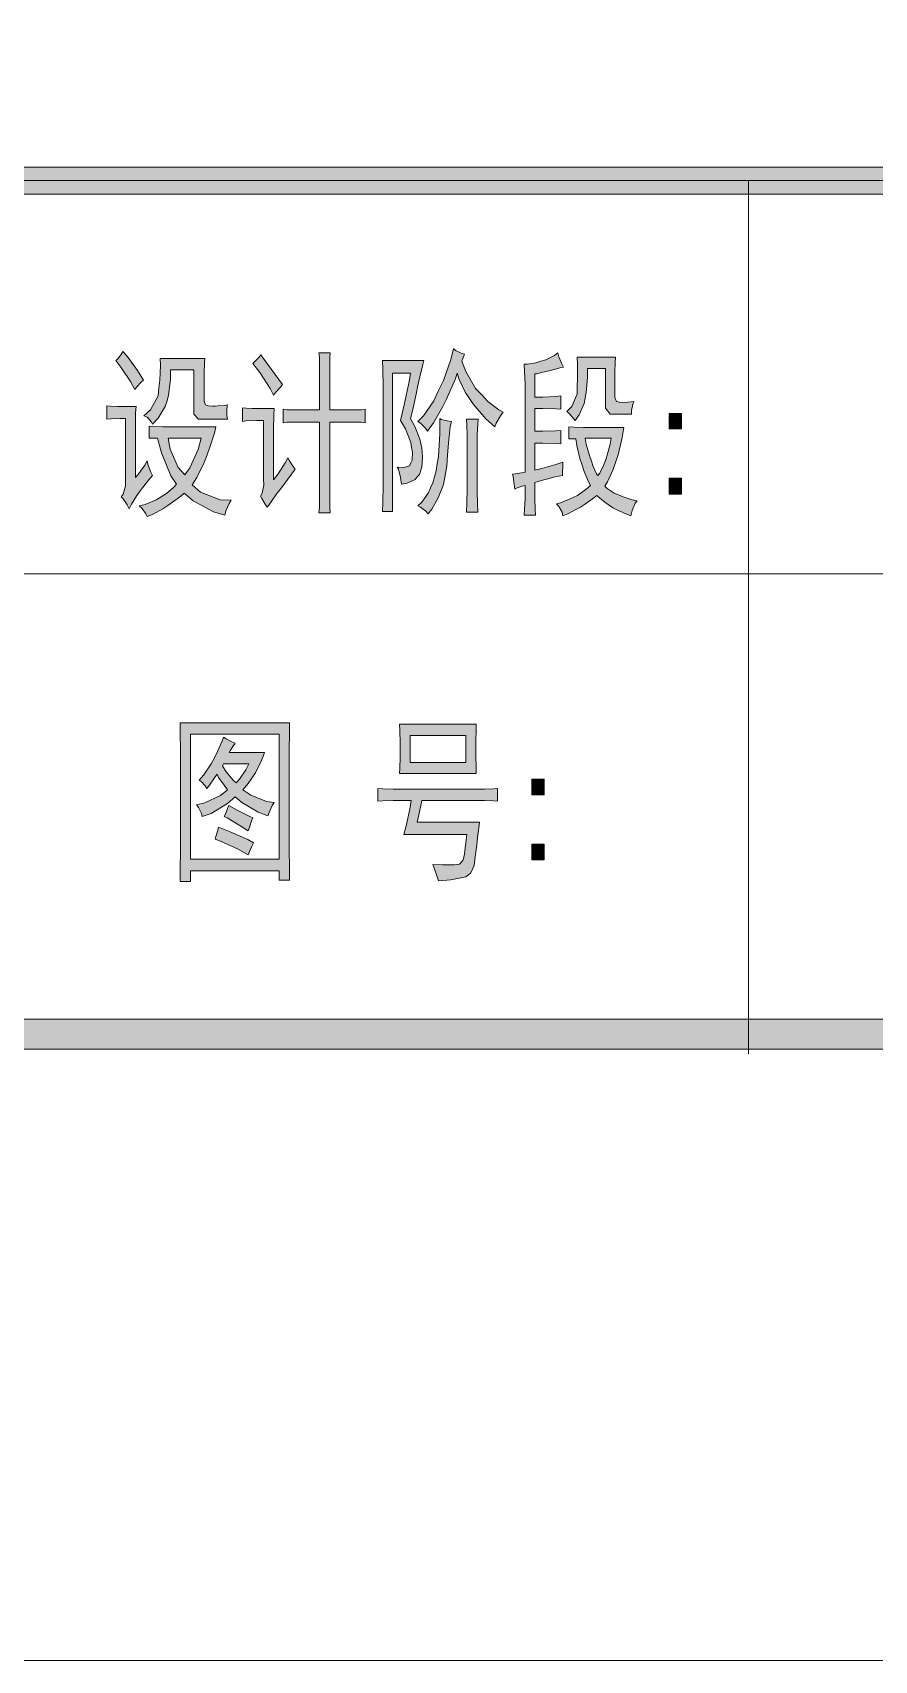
# Model space of a CAD drawing. Header units: millimetres. Extents: x 0 to 414, y 0 to 292.
# Drawn here: x 379.81 to 393.04, y 0 to 25.6 of the extents above; entities that cross this region are included whole.
import ezdxf

# ---------------------------------------------------------------- set-up
doc = ezdxf.new("R2010")
doc.units = ezdxf.units.MM

msp = doc.modelspace()

# ---------------------------------------------------------------- hatches: boundary and pattern name
h = msp.add_hatch(color=0)
h.dxf.hatch_style = 2
h.paths.add_polyline_path([(354.957944, 23.057556), (354.957944, 23.480889), (404.237472, 23.480889), (404.237472, 23.057556)])
h = msp.add_hatch(color=0)
h.dxf.hatch_style = 2
h.paths.add_polyline_path([(381.225778, 20.584583), (381.292806, 20.5105), (381.455083, 20.284722), (381.550333, 20.1295), (381.515056, 20.101278), (381.448028, 20.027194), (381.416278, 19.984861), (381.345722, 20.111861), (381.194028, 20.337639), (381.116417, 20.439944), (381.141111, 20.461111), (381.194028, 20.531667)])
h = msp.add_hatch(color=0)
h.dxf.hatch_style = 2
h.paths.add_polyline_path([(383.395361, 20.528139), (383.448278, 20.454056), (383.621139, 20.221222), (383.737556, 20.062472), (383.69875, 20.016611), (383.628194, 19.935472), (383.596444, 19.896667), (383.54, 19.998972), (383.377722, 20.249444), (383.271889, 20.394083), (383.300111, 20.422306), (383.363611, 20.489333)])
h = msp.add_hatch(color=0)
h.dxf.hatch_style = 2
h.paths.add_polyline_path([(384.319639, 19.663833), (384.319639, 20.217694), (384.319639, 20.327056), (384.316111, 20.499917), (384.309056, 20.559889), (384.485444, 20.559889), (384.481917, 20.489333), (384.478389, 20.362333), (384.478389, 20.305889), (384.478389, 19.663833), (384.817056, 19.663833), (384.866444, 19.663833), (384.975806, 19.667361), (385.035778, 19.674417), (385.035778, 19.46275), (384.972278, 19.469806), (384.866444, 19.473333), (384.827639, 19.473333), (384.478389, 19.473333), (384.478389, 18.365611), (384.478389, 18.298583), (384.481917, 18.136306), (384.485444, 18.044583), (384.309056, 18.044583), (384.316111, 18.136306), (384.319639, 18.291528), (384.319639, 18.355028), (384.319639, 19.473333), (383.995083, 19.473333), (383.931583, 19.473333), (383.808111, 19.469806), (383.744611, 19.46275), (383.744611, 19.674417), (383.808111, 19.667361), (383.924528, 19.663833), (383.977444, 19.663833)])
h = msp.add_hatch(color=0)
h.dxf.hatch_style = 2
h.paths.add_polyline_path([(386.55625, 20.429361), (386.616222, 20.267083), (386.771444, 20.0025), (386.866694, 19.900194), (386.965472, 19.797889), (387.134806, 19.663833), (387.205361, 19.628556), (387.163028, 19.572111), (387.096, 19.455694), (387.071306, 19.395722), (386.933722, 19.522722), (386.736167, 19.7485), (386.672667, 19.84375), (386.609167, 19.942528), (386.513917, 20.140083), (386.482167, 20.238861), (386.453944, 20.154194), (386.36575, 19.953111), (386.312833, 19.833167), (386.256389, 19.71675), (386.108222, 19.46275), (386.0165, 19.328694), (385.981222, 19.378083), (385.907139, 19.455694), (385.864806, 19.483917), (385.953, 19.568583), (386.115278, 19.808472), (386.189361, 19.967222), (386.266972, 20.125972), (386.383389, 20.454056), (386.422194, 20.626917), (386.457472, 20.598694), (386.545667, 20.556361), (386.598583, 20.538722), (386.580944, 20.499917), (386.559778, 20.443472)])
h = msp.add_hatch(color=0)
h.dxf.hatch_style = 2
h.paths.add_polyline_path([(388.154333, 20.337639), (388.094361, 20.323528), (387.967361, 20.28825), (387.900333, 20.270611), (387.829778, 20.2565), (387.734528, 20.231806), (387.702778, 20.228278), (387.702778, 19.861389), (387.829778, 19.861389), (388.034389, 19.871972), (388.112, 19.882556), (388.112, 19.674417), (388.034389, 19.677944), (387.829778, 19.685), (387.702778, 19.685), (387.702778, 19.328694), (387.829778, 19.328694), (388.034389, 19.33575), (388.112, 19.339278), (388.112, 19.131139), (388.034389, 19.134667), (387.829778, 19.141722), (387.702778, 19.141722), (387.702778, 18.718389), (387.812139, 18.743083), (388.034389, 18.803056), (388.14375, 18.841861), (388.140222, 18.785417), (388.136694, 18.679583), (388.136694, 18.630194), (388.020278, 18.609028), (387.805083, 18.552583), (387.702778, 18.520833), (387.702778, 18.330333), (387.702778, 18.263306), (387.709833, 18.104556), (387.713361, 18.009306), (387.536972, 18.009306), (387.5405, 18.104556), (387.547556, 18.263306), (387.547556, 18.330333), (387.547556, 18.474972), (387.505222, 18.464389), (387.424083, 18.436167), (387.388806, 18.418528), (387.378222, 18.496139), (387.364111, 18.616083), (387.353528, 18.654889), (387.395861, 18.658417), (387.491111, 18.676056), (387.547556, 18.686639), (387.547556, 19.974278), (387.547556, 20.066), (387.5405, 20.270611), (387.536972, 20.3835), (387.586361, 20.3835), (387.716889, 20.404667), (387.7945, 20.429361), (387.875639, 20.450528), (388.009694, 20.517556), (388.062611, 20.559889), (388.08025, 20.499917), (388.126111, 20.387028)])
h = msp.add_hatch(color=0)
h.dxf.hatch_style = 2
h.paths.add_polyline_path([(388.96925, 20.492861), (388.965722, 20.411722), (388.958667, 20.2565), (388.958667, 20.182417), (388.958667, 19.90725), (388.958667, 19.857861), (388.986889, 19.797889), (389.015111, 19.790833), (389.039806, 19.78025), (389.163278, 19.783778), (389.258528, 19.794361), (389.244417, 19.755556), (389.22325, 19.656778), (389.219722, 19.596806), (388.958667, 19.596806), (388.888111, 19.596806), (388.814028, 19.688528), (388.8105, 19.783778), (388.8105, 20.316472), (388.528278, 20.316472), (388.528278, 20.171833), (388.510639, 19.939), (388.493, 19.850806), (388.478889, 19.762611), (388.39775, 19.586222), (388.337778, 19.4945), (388.306028, 19.533306), (388.242528, 19.607389), (388.203722, 19.639139), (388.281333, 19.71675), (388.366, 19.914306), (388.369528, 20.03425), (388.373056, 20.154194), (388.373056, 20.3835), (388.369528, 20.492861)])
h = msp.add_hatch(color=0)
h.dxf.hatch_style = 2
h.paths.add_polyline_path([(382.488722, 19.519194), (382.418167, 19.519194), (382.344083, 19.596806), (382.340556, 19.674417), (382.340556, 20.295306), (381.973667, 20.295306), (381.973667, 20.140083), (381.945444, 19.896667), (381.92075, 19.804944), (381.892528, 19.71675), (381.779639, 19.533306), (381.691444, 19.441583), (381.673806, 19.480389), (381.606778, 19.547417), (381.557389, 19.572111), (381.663222, 19.667361), (381.779639, 19.882556), (381.79375, 20.006028), (381.807861, 20.1295), (381.818444, 20.362333), (381.814917, 20.471694), (382.513417, 20.471694), (382.509889, 20.404667), (382.506361, 20.238861), (382.506361, 20.140083), (382.506361, 19.840222), (382.506361, 19.794361), (382.527528, 19.741444), (382.552222, 19.734389), (382.573389, 19.727333), (382.640417, 19.720278), (382.679222, 19.723806), (382.721556, 19.727333), (382.816806, 19.734389), (382.87325, 19.741444), (382.862667, 19.685), (382.862667, 19.572111), (382.87325, 19.519194)])
h = msp.add_hatch(color=0)
h.dxf.hatch_style = 2
h.paths.add_polyline_path([(385.956528, 20.439944), (385.942417, 20.376444), (385.896556, 20.182417), (385.864806, 20.044833), (385.836583, 19.910778), (385.780139, 19.649722), (385.748389, 19.529778), (385.815417, 19.402778), (385.896556, 19.205222), (385.910667, 19.134667), (385.924778, 19.067639), (385.935361, 18.919472), (385.931833, 18.841861), (385.928306, 18.76425), (385.8895, 18.647833), (385.854222, 18.609028), (385.818944, 18.570222), (385.695472, 18.513778), (385.607278, 18.496139), (385.593167, 18.598444), (385.557889, 18.7325), (385.54025, 18.76425), (385.628444, 18.753667), (385.734278, 18.785417), (385.755444, 18.831278), (385.773083, 18.873611), (385.780139, 18.997083), (385.766028, 19.074694), (385.755444, 19.152306), (385.66725, 19.363972), (385.593167, 19.4945), (385.649611, 19.741444), (385.727222, 20.111861), (385.748389, 20.238861), (385.466167, 20.238861), (385.466167, 18.06575), (385.307417, 18.06575), (385.314472, 18.213917), (385.318, 18.474972), (385.318, 18.587861), (385.318, 19.90725), (385.318, 20.03425), (385.314472, 20.298833), (385.307417, 20.439944)])
h = msp.add_hatch(color=0)
h.dxf.hatch_style = 2
h.paths.add_polyline_path([(381.433917, 19.71675), (381.426861, 19.617972), (381.423333, 19.395722), (381.423333, 19.275778), (381.423333, 18.598444), (381.479778, 18.665472), (381.5715, 18.796), (381.606778, 18.863028), (381.620889, 18.810111), (381.663222, 18.693694), (381.691444, 18.630194), (381.635, 18.563167), (381.536222, 18.436167), (381.490361, 18.376194), (381.4445, 18.316222), (381.363361, 18.182167), (381.324556, 18.108083), (381.296333, 18.171583), (381.232833, 18.263306), (381.201083, 18.298583), (381.232833, 18.340917), (381.268111, 18.471444), (381.268111, 18.552583), (381.268111, 19.529778), (381.179917, 19.529778), (381.035278, 19.522722), (380.975306, 19.519194), (380.975306, 19.727333), (381.028222, 19.723806), (381.141111, 19.71675), (381.201083, 19.71675)])
h = msp.add_hatch(color=0)
h.dxf.hatch_style = 2
h.paths.add_polyline_path([(383.6035, 19.685), (383.599972, 19.579167), (383.596444, 19.356917), (383.596444, 19.2405), (383.596444, 18.563167), (383.667, 18.658417), (383.779889, 18.831278), (383.818694, 18.908889), (383.843389, 18.863028), (383.903361, 18.774833), (383.935111, 18.7325), (383.702278, 18.418528), (383.649361, 18.347972), (383.547056, 18.203333), (383.494139, 18.132778), (383.465917, 18.182167), (383.413, 18.270361), (383.388306, 18.309167), (383.416528, 18.355028), (383.441222, 18.485556), (383.437694, 18.57375), (383.437694, 19.4945), (383.324806, 19.4945), (383.159, 19.490972), (383.106083, 19.483917), (383.106083, 19.695583), (383.169583, 19.688528), (383.261306, 19.685), (383.286, 19.685)])
h = msp.add_hatch(color=0)
h.dxf.hatch_style = 2
h.paths.add_polyline_path([(386.390444, 19.483917), (386.372806, 19.402778), (386.344583, 19.138194), (386.330472, 18.958278), (386.319889, 18.778361), (386.266972, 18.492611), (386.224639, 18.386778), (386.182306, 18.280944), (386.083528, 18.104556), (386.023556, 18.030472), (385.988278, 18.069278), (385.907139, 18.132778), (385.864806, 18.153944), (385.928306, 18.213917), (386.027083, 18.355028), (386.062361, 18.436167), (386.097639, 18.517306), (386.150556, 18.707806), (386.168194, 18.820694), (386.189361, 18.930056), (386.207, 19.286361), (386.207, 19.529778), (386.231694, 19.512139), (386.323417, 19.490972)])
h = msp.add_hatch(color=0)
h.dxf.hatch_style = 2
h.paths.add_polyline_path([(386.813778, 19.519194), (386.806722, 19.441583), (386.796139, 19.275778), (386.796139, 19.184056), (386.796139, 18.443222), (386.796139, 18.386778), (386.803194, 18.19275), (386.806722, 18.055167), (386.630333, 18.055167), (386.633861, 18.203333), (386.640917, 18.404417), (386.640917, 18.453806), (386.640917, 19.184056), (386.640917, 19.261667), (386.633861, 19.431), (386.630333, 19.519194)])
h = msp.add_hatch(color=0)
h.dxf.hatch_style = 2
h.paths.add_polyline_path([(390.009944, 19.363972), (389.815917, 19.363972), (389.815917, 19.607389), (390.009944, 19.607389)])
h = msp.add_hatch(color=0)
h.paths.add_polyline_path([(381.642056, 19.406306), (381.705556, 19.402778), (381.85725, 19.395722), (381.938389, 19.395722), (382.689806, 19.395722), (382.665111, 19.296944), (382.594556, 19.078222), (382.552222, 18.958278), (382.506361, 18.838333), (382.389944, 18.601972), (382.315861, 18.485556), (382.446389, 18.369139), (382.756833, 18.249194), (382.929694, 18.242139), (382.897944, 18.19275), (382.845028, 18.076333), (382.830917, 18.009306), (382.651, 18.058694), (382.329972, 18.231556), (382.188861, 18.355028), (382.135944, 18.309167), (382.005417, 18.213917), (381.931333, 18.161), (381.85725, 18.108083), (381.694972, 18.019889), (381.606778, 17.988139), (381.589139, 18.030472), (381.529167, 18.115139), (381.483306, 18.153944), (381.575028, 18.175111), (381.747889, 18.249194), (381.829028, 18.298583), (381.910167, 18.347972), (382.030111, 18.44675), (382.072444, 18.496139), (381.980722, 18.626667), (381.832556, 18.9865), (381.772583, 19.219333), (381.642056, 19.219333)])
h.paths.add_polyline_path([(382.199444, 18.640778), (382.280583, 18.753667), (382.411111, 19.042944), (382.456972, 19.219333), (381.938389, 19.219333), (381.970139, 19.046472), (382.097139, 18.757194)])
h = msp.add_hatch(color=0)
h.paths.add_polyline_path([(389.103306, 19.385139), (389.075083, 19.229917), (389.011583, 18.95475), (388.96925, 18.834806), (388.926917, 18.718389), (388.84225, 18.531417), (388.803444, 18.464389), (388.838722, 18.425583), (388.948083, 18.355028), (389.018639, 18.326806), (389.089194, 18.295056), (389.233833, 18.249194), (389.307917, 18.231556), (389.279694, 18.199806), (389.230306, 18.083389), (389.209139, 17.998722), (389.09625, 18.044583), (388.930444, 18.122194), (388.877528, 18.161), (388.824611, 18.196278), (388.722306, 18.277417), (388.676444, 18.31975), (388.609417, 18.263306), (388.482417, 18.175111), (388.418917, 18.136306), (388.358944, 18.101028), (388.221361, 18.030472), (388.14375, 17.998722), (388.129639, 18.055167), (388.08025, 18.146889), (388.044972, 18.185694), (388.104944, 18.203333), (388.231944, 18.252722), (388.3025, 18.288), (388.373056, 18.31975), (388.510639, 18.415), (388.577667, 18.474972), (388.545917, 18.531417), (388.478889, 18.693694), (388.443611, 18.796), (388.411861, 18.898306), (388.362472, 19.102917), (388.344833, 19.20875), (388.316611, 19.20875), (388.260167, 19.20875), (388.235472, 19.20875), (388.235472, 19.395722), (388.316611, 19.392194), (388.464778, 19.385139), (388.535333, 19.385139)])
h.paths.add_polyline_path([(388.493, 19.219333), (388.510639, 19.124083), (388.560028, 18.944167), (388.591778, 18.8595), (388.62, 18.771306), (388.672917, 18.658417), (388.694083, 18.630194), (388.722306, 18.669), (388.782278, 18.788944), (388.8105, 18.870083), (388.838722, 18.951222), (388.884583, 19.124083), (388.902222, 19.219333), (388.535333, 19.219333)])
h = msp.add_hatch(color=0)
h.dxf.hatch_style = 2
h.paths.add_polyline_path([(390.009944, 18.340917), (389.815917, 18.340917), (389.815917, 18.587861), (390.009944, 18.587861)])
h = msp.add_hatch(color=0)
h.paths.add_polyline_path([(383.846917, 14.742583), (383.843389, 14.605), (383.839861, 14.298083), (383.839861, 14.132278), (383.839861, 12.946944), (383.839861, 12.774083), (383.843389, 12.435417), (383.846917, 12.269611), (383.681111, 12.269611), (383.681111, 12.41425), (382.291167, 12.41425), (382.291167, 12.248444), (382.125361, 12.248444), (382.128889, 12.417778), (382.132417, 12.774083), (382.132417, 12.957528), (382.132417, 14.132278), (382.132417, 14.294556), (382.128889, 14.597944), (382.125361, 14.742583)])
h.paths.add_polyline_path([(383.681111, 12.601222), (383.681111, 14.566194), (382.291167, 14.566194), (382.291167, 12.601222)])
h = msp.add_hatch(color=0)
h.paths.add_polyline_path([(386.782028, 14.721417), (386.7785, 14.63675), (386.774972, 14.449778), (386.774972, 14.343944), (386.774972, 14.238111), (386.7785, 14.037028), (386.782028, 13.945306), (385.575528, 13.945306), (385.582583, 14.022917), (385.586111, 14.206361), (385.586111, 14.308667), (385.586111, 14.421556), (385.582583, 14.626167), (385.575528, 14.721417)])
h.paths.add_polyline_path([(386.616222, 14.121694), (386.616222, 14.5415), (385.744861, 14.5415), (385.744861, 14.121694)])
h = msp.add_hatch(color=0)
h.paths.add_polyline_path([(382.989667, 14.421556), (382.964972, 14.386278), (382.919111, 14.315722), (382.897944, 14.276917), (383.455333, 14.276917), (383.437694, 14.227528), (383.384778, 14.104056), (383.3495, 14.0335), (383.310694, 13.959417), (383.194278, 13.790083), (383.113139, 13.687778), (383.240139, 13.606639), (383.483556, 13.504333), (383.607028, 13.490222), (383.575278, 13.440833), (383.525889, 13.335), (383.504722, 13.278556), (383.353028, 13.338528), (383.0955, 13.490222), (382.989667, 13.578417), (382.869722, 13.472583), (382.612194, 13.317361), (382.474611, 13.267972), (382.4605, 13.317361), (382.414639, 13.412611), (382.382889, 13.454944), (382.516944, 13.483167), (382.760361, 13.599583), (382.87325, 13.687778), (382.816806, 13.761861), (382.732139, 13.881806), (382.707444, 13.934722), (382.668639, 13.878278), (382.591028, 13.765389), (382.548694, 13.712472), (382.520472, 13.754806), (382.456972, 13.821833), (382.425222, 13.843), (382.495778, 13.920611), (382.615722, 14.097), (382.665111, 14.19225), (382.7145, 14.291028), (382.785056, 14.453306), (382.806222, 14.520333), (382.848556, 14.492111), (382.940278, 14.442722)])
h.paths.add_polyline_path([(382.792111, 14.06525), (382.852083, 13.973528), (382.961444, 13.839472), (383.007306, 13.800667), (383.060222, 13.857111), (383.159, 14.005278), (383.204861, 14.100528), (382.806222, 14.100528)])
h = msp.add_hatch(color=0)
h.dxf.hatch_style = 2
h.paths.add_polyline_path([(387.847417, 13.610167), (387.656917, 13.610167), (387.656917, 13.857111), (387.847417, 13.857111)])
h = msp.add_hatch(color=0)
h.dxf.hatch_style = 2
h.paths.add_polyline_path([(386.831417, 13.701889), (386.912556, 13.701889), (387.053667, 13.705417), (387.117167, 13.712472), (387.117167, 13.511389), (387.053667, 13.518444), (386.912556, 13.521972), (386.831417, 13.521972), (385.924778, 13.521972), (385.910667, 13.444361), (385.871861, 13.2715), (385.850694, 13.179778), (386.831417, 13.179778), (386.820833, 13.091583), (386.803194, 12.939889), (386.796139, 12.879917), (386.789083, 12.819944), (386.771444, 12.671778), (386.757333, 12.587111), (386.74675, 12.498917), (386.697361, 12.3825), (386.658556, 12.354278), (386.61975, 12.322528), (386.383389, 12.276667), (386.185833, 12.259028), (386.168194, 12.319), (386.125861, 12.446), (386.101167, 12.513028), (386.249333, 12.5095), (386.439833, 12.5095), (386.478639, 12.513028), (386.517444, 12.520083), (386.570361, 12.576528), (386.584472, 12.629444), (386.595056, 12.682361), (386.61975, 12.862278), (386.633861, 12.989278), (385.642556, 12.989278), (385.681361, 13.123333), (385.737806, 13.387917), (385.758972, 13.521972), (385.561417, 13.521972), (385.473222, 13.521972), (385.310944, 13.518444), (385.236861, 13.511389), (385.236861, 13.712472), (385.310944, 13.705417), (385.473222, 13.701889), (385.561417, 13.701889)])
h = msp.add_hatch(color=0)
h.dxf.hatch_style = 2
h.paths.add_polyline_path([(382.890889, 13.444361), (383.032, 13.36675), (383.2225, 13.267972), (383.271889, 13.246806), (383.250722, 13.200944), (383.215444, 13.102167), (383.197806, 13.045722), (383.056694, 13.133917), (382.866194, 13.246806), (382.816806, 13.267972), (382.837972, 13.306778), (382.87325, 13.394972)])
h = msp.add_hatch(color=0)
h.dxf.hatch_style = 2
h.paths.add_polyline_path([(382.732139, 13.102167), (382.915583, 13.028083), (383.19075, 12.908139), (383.282472, 12.85875), (383.261306, 12.812889), (383.218972, 12.717639), (383.197806, 12.66825), (383.028472, 12.7635), (382.763889, 12.883444), (382.675694, 12.911667), (382.689806, 12.957528), (382.721556, 13.052778)])
h = msp.add_hatch(color=0)
h.dxf.hatch_style = 2
h.paths.add_polyline_path([(387.847417, 12.590639), (387.656917, 12.590639), (387.656917, 12.834056), (387.847417, 12.834056)])
h = msp.add_hatch(color=0)
h.dxf.hatch_style = 2
h.paths.add_polyline_path([(20.976167, 9.609667), (21.448889, 10.085917), (403.997583, 10.085917), (404.473833, 9.609667)])

# ---------------------------------------------------------------- linework, layer by layer
at = {"color": 0, "lineweight": 0}
for points in [[(0, 0), (0, 292.466889), (414.0835, 292.466889), (414.0835, 0)], [(354.957944, 23.057556), (354.957944, 23.480889), (404.237472, 23.480889), (404.237472, 23.057556)], [(381.225778, 20.584583), (381.292806, 20.5105), (381.455083, 20.284722), (381.550333, 20.1295), (381.515056, 20.101278), (381.448028, 20.027194), (381.416278, 19.984861), (381.345722, 20.111861), (381.194028, 20.337639), (381.116417, 20.439944), (381.141111, 20.461111), (381.194028, 20.531667)], [(383.395361, 20.528139), (383.448278, 20.454056), (383.621139, 20.221222), (383.737556, 20.062472), (383.69875, 20.016611), (383.628194, 19.935472), (383.596444, 19.896667), (383.54, 19.998972), (383.377722, 20.249444), (383.271889, 20.394083), (383.300111, 20.422306), (383.363611, 20.489333)], [(384.319639, 19.663833), (384.319639, 20.217694), (384.319639, 20.327056), (384.316111, 20.499917), (384.309056, 20.559889), (384.485444, 20.559889), (384.481917, 20.489333), (384.478389, 20.362333), (384.478389, 20.305889), (384.478389, 19.663833), (384.817056, 19.663833), (384.866444, 19.663833), (384.975806, 19.667361), (385.035778, 19.674417), (385.035778, 19.46275), (384.972278, 19.469806), (384.866444, 19.473333), (384.827639, 19.473333), (384.478389, 19.473333), (384.478389, 18.365611), (384.478389, 18.298583), (384.481917, 18.136306), (384.485444, 18.044583), (384.309056, 18.044583), (384.316111, 18.136306), (384.319639, 18.291528), (384.319639, 18.355028), (384.319639, 19.473333), (383.995083, 19.473333), (383.931583, 19.473333), (383.808111, 19.469806), (383.744611, 19.46275), (383.744611, 19.674417), (383.808111, 19.667361), (383.924528, 19.663833), (383.977444, 19.663833)], [(386.55625, 20.429361), (386.616222, 20.267083), (386.771444, 20.0025), (386.866694, 19.900194), (386.965472, 19.797889), (387.134806, 19.663833), (387.205361, 19.628556), (387.163028, 19.572111), (387.096, 19.455694), (387.071306, 19.395722), (386.933722, 19.522722), (386.736167, 19.7485), (386.672667, 19.84375), (386.609167, 19.942528), (386.513917, 20.140083), (386.482167, 20.238861), (386.453944, 20.154194), (386.36575, 19.953111), (386.312833, 19.833167), (386.256389, 19.71675), (386.108222, 19.46275), (386.0165, 19.328694), (385.981222, 19.378083), (385.907139, 19.455694), (385.864806, 19.483917), (385.953, 19.568583), (386.115278, 19.808472), (386.189361, 19.967222), (386.266972, 20.125972), (386.383389, 20.454056), (386.422194, 20.626917), (386.457472, 20.598694), (386.545667, 20.556361), (386.598583, 20.538722), (386.580944, 20.499917), (386.559778, 20.443472)], [(388.154333, 20.337639), (388.094361, 20.323528), (387.967361, 20.28825), (387.900333, 20.270611), (387.829778, 20.2565), (387.734528, 20.231806), (387.702778, 20.228278), (387.702778, 19.861389), (387.829778, 19.861389), (388.034389, 19.871972), (388.112, 19.882556), (388.112, 19.674417), (388.034389, 19.677944), (387.829778, 19.685), (387.702778, 19.685), (387.702778, 19.328694), (387.829778, 19.328694), (388.034389, 19.33575), (388.112, 19.339278), (388.112, 19.131139), (388.034389, 19.134667), (387.829778, 19.141722), (387.702778, 19.141722), (387.702778, 18.718389), (387.812139, 18.743083), (388.034389, 18.803056), (388.14375, 18.841861), (388.140222, 18.785417), (388.136694, 18.679583), (388.136694, 18.630194), (388.020278, 18.609028), (387.805083, 18.552583), (387.702778, 18.520833), (387.702778, 18.330333), (387.702778, 18.263306), (387.709833, 18.104556), (387.713361, 18.009306), (387.536972, 18.009306), (387.5405, 18.104556), (387.547556, 18.263306), (387.547556, 18.330333), (387.547556, 18.474972), (387.505222, 18.464389), (387.424083, 18.436167), (387.388806, 18.418528), (387.378222, 18.496139), (387.364111, 18.616083), (387.353528, 18.654889), (387.395861, 18.658417), (387.491111, 18.676056), (387.547556, 18.686639), (387.547556, 19.974278), (387.547556, 20.066), (387.5405, 20.270611), (387.536972, 20.3835), (387.586361, 20.3835), (387.716889, 20.404667), (387.7945, 20.429361), (387.875639, 20.450528), (388.009694, 20.517556), (388.062611, 20.559889), (388.08025, 20.499917), (388.126111, 20.387028)], [(388.96925, 20.492861), (388.965722, 20.411722), (388.958667, 20.2565), (388.958667, 20.182417), (388.958667, 19.90725), (388.958667, 19.857861), (388.986889, 19.797889), (389.015111, 19.790833), (389.039806, 19.78025), (389.163278, 19.783778), (389.258528, 19.794361), (389.244417, 19.755556), (389.22325, 19.656778), (389.219722, 19.596806), (388.958667, 19.596806), (388.888111, 19.596806), (388.814028, 19.688528), (388.8105, 19.783778), (388.8105, 20.316472), (388.528278, 20.316472), (388.528278, 20.171833), (388.510639, 19.939), (388.493, 19.850806), (388.478889, 19.762611), (388.39775, 19.586222), (388.337778, 19.4945), (388.306028, 19.533306), (388.242528, 19.607389), (388.203722, 19.639139), (388.281333, 19.71675), (388.366, 19.914306), (388.369528, 20.03425), (388.373056, 20.154194), (388.373056, 20.3835), (388.369528, 20.492861)], [(382.488722, 19.519194), (382.418167, 19.519194), (382.344083, 19.596806), (382.340556, 19.674417), (382.340556, 20.295306), (381.973667, 20.295306), (381.973667, 20.140083), (381.945444, 19.896667), (381.92075, 19.804944), (381.892528, 19.71675), (381.779639, 19.533306), (381.691444, 19.441583), (381.673806, 19.480389), (381.606778, 19.547417), (381.557389, 19.572111), (381.663222, 19.667361), (381.779639, 19.882556), (381.79375, 20.006028), (381.807861, 20.1295), (381.818444, 20.362333), (381.814917, 20.471694), (382.513417, 20.471694), (382.509889, 20.404667), (382.506361, 20.238861), (382.506361, 20.140083), (382.506361, 19.840222), (382.506361, 19.794361), (382.527528, 19.741444), (382.552222, 19.734389), (382.573389, 19.727333), (382.640417, 19.720278), (382.679222, 19.723806), (382.721556, 19.727333), (382.816806, 19.734389), (382.87325, 19.741444), (382.862667, 19.685), (382.862667, 19.572111), (382.87325, 19.519194)], [(385.956528, 20.439944), (385.942417, 20.376444), (385.896556, 20.182417), (385.864806, 20.044833), (385.836583, 19.910778), (385.780139, 19.649722), (385.748389, 19.529778), (385.815417, 19.402778), (385.896556, 19.205222), (385.910667, 19.134667), (385.924778, 19.067639), (385.935361, 18.919472), (385.931833, 18.841861), (385.928306, 18.76425), (385.8895, 18.647833), (385.854222, 18.609028), (385.818944, 18.570222), (385.695472, 18.513778), (385.607278, 18.496139), (385.593167, 18.598444), (385.557889, 18.7325), (385.54025, 18.76425), (385.628444, 18.753667), (385.734278, 18.785417), (385.755444, 18.831278), (385.773083, 18.873611), (385.780139, 18.997083), (385.766028, 19.074694), (385.755444, 19.152306), (385.66725, 19.363972), (385.593167, 19.4945), (385.649611, 19.741444), (385.727222, 20.111861), (385.748389, 20.238861), (385.466167, 20.238861), (385.466167, 18.06575), (385.307417, 18.06575), (385.314472, 18.213917), (385.318, 18.474972), (385.318, 18.587861), (385.318, 19.90725), (385.318, 20.03425), (385.314472, 20.298833), (385.307417, 20.439944)], [(381.433917, 19.71675), (381.426861, 19.617972), (381.423333, 19.395722), (381.423333, 19.275778), (381.423333, 18.598444), (381.479778, 18.665472), (381.5715, 18.796), (381.606778, 18.863028), (381.620889, 18.810111), (381.663222, 18.693694), (381.691444, 18.630194), (381.635, 18.563167), (381.536222, 18.436167), (381.490361, 18.376194), (381.4445, 18.316222), (381.363361, 18.182167), (381.324556, 18.108083), (381.296333, 18.171583), (381.232833, 18.263306), (381.201083, 18.298583), (381.232833, 18.340917), (381.268111, 18.471444), (381.268111, 18.552583), (381.268111, 19.529778), (381.179917, 19.529778), (381.035278, 19.522722), (380.975306, 19.519194), (380.975306, 19.727333), (381.028222, 19.723806), (381.141111, 19.71675), (381.201083, 19.71675)], [(383.6035, 19.685), (383.599972, 19.579167), (383.596444, 19.356917), (383.596444, 19.2405), (383.596444, 18.563167), (383.667, 18.658417), (383.779889, 18.831278), (383.818694, 18.908889), (383.843389, 18.863028), (383.903361, 18.774833), (383.935111, 18.7325), (383.702278, 18.418528), (383.649361, 18.347972), (383.547056, 18.203333), (383.494139, 18.132778), (383.465917, 18.182167), (383.413, 18.270361), (383.388306, 18.309167), (383.416528, 18.355028), (383.441222, 18.485556), (383.437694, 18.57375), (383.437694, 19.4945), (383.324806, 19.4945), (383.159, 19.490972), (383.106083, 19.483917), (383.106083, 19.695583), (383.169583, 19.688528), (383.261306, 19.685), (383.286, 19.685)], [(386.390444, 19.483917), (386.372806, 19.402778), (386.344583, 19.138194), (386.330472, 18.958278), (386.319889, 18.778361), (386.266972, 18.492611), (386.224639, 18.386778), (386.182306, 18.280944), (386.083528, 18.104556), (386.023556, 18.030472), (385.988278, 18.069278), (385.907139, 18.132778), (385.864806, 18.153944), (385.928306, 18.213917), (386.027083, 18.355028), (386.062361, 18.436167), (386.097639, 18.517306), (386.150556, 18.707806), (386.168194, 18.820694), (386.189361, 18.930056), (386.207, 19.286361), (386.207, 19.529778), (386.231694, 19.512139), (386.323417, 19.490972)], [(386.813778, 19.519194), (386.806722, 19.441583), (386.796139, 19.275778), (386.796139, 19.184056), (386.796139, 18.443222), (386.796139, 18.386778), (386.803194, 18.19275), (386.806722, 18.055167), (386.630333, 18.055167), (386.633861, 18.203333), (386.640917, 18.404417), (386.640917, 18.453806), (386.640917, 19.184056), (386.640917, 19.261667), (386.633861, 19.431), (386.630333, 19.519194)], [(390.009944, 19.363972), (389.815917, 19.363972), (389.815917, 19.607389), (390.009944, 19.607389)], [(381.642056, 19.406306), (381.705556, 19.402778), (381.85725, 19.395722), (381.938389, 19.395722), (382.689806, 19.395722), (382.665111, 19.296944), (382.594556, 19.078222), (382.552222, 18.958278), (382.506361, 18.838333), (382.389944, 18.601972), (382.315861, 18.485556), (382.446389, 18.369139), (382.756833, 18.249194), (382.929694, 18.242139), (382.897944, 18.19275), (382.845028, 18.076333), (382.830917, 18.009306), (382.651, 18.058694), (382.329972, 18.231556), (382.188861, 18.355028), (382.135944, 18.309167), (382.005417, 18.213917), (381.931333, 18.161), (381.85725, 18.108083), (381.694972, 18.019889), (381.606778, 17.988139), (381.589139, 18.030472), (381.529167, 18.115139), (381.483306, 18.153944), (381.575028, 18.175111), (381.747889, 18.249194), (381.829028, 18.298583), (381.910167, 18.347972), (382.030111, 18.44675), (382.072444, 18.496139), (381.980722, 18.626667), (381.832556, 18.9865), (381.772583, 19.219333), (381.642056, 19.219333)], [(382.199444, 18.640778), (382.280583, 18.753667), (382.411111, 19.042944), (382.456972, 19.219333), (381.938389, 19.219333), (381.970139, 19.046472), (382.097139, 18.757194)], [(389.103306, 19.385139), (389.075083, 19.229917), (389.011583, 18.95475), (388.96925, 18.834806), (388.926917, 18.718389), (388.84225, 18.531417), (388.803444, 18.464389), (388.838722, 18.425583), (388.948083, 18.355028), (389.018639, 18.326806), (389.089194, 18.295056), (389.233833, 18.249194), (389.307917, 18.231556), (389.279694, 18.199806), (389.230306, 18.083389), (389.209139, 17.998722), (389.09625, 18.044583), (388.930444, 18.122194), (388.877528, 18.161), (388.824611, 18.196278), (388.722306, 18.277417), (388.676444, 18.31975), (388.609417, 18.263306), (388.482417, 18.175111), (388.418917, 18.136306), (388.358944, 18.101028), (388.221361, 18.030472), (388.14375, 17.998722), (388.129639, 18.055167), (388.08025, 18.146889), (388.044972, 18.185694), (388.104944, 18.203333), (388.231944, 18.252722), (388.3025, 18.288), (388.373056, 18.31975), (388.510639, 18.415), (388.577667, 18.474972), (388.545917, 18.531417), (388.478889, 18.693694), (388.443611, 18.796), (388.411861, 18.898306), (388.362472, 19.102917), (388.344833, 19.20875), (388.316611, 19.20875), (388.260167, 19.20875), (388.235472, 19.20875), (388.235472, 19.395722), (388.316611, 19.392194), (388.464778, 19.385139), (388.535333, 19.385139)], [(388.493, 19.219333), (388.510639, 19.124083), (388.560028, 18.944167), (388.591778, 18.8595), (388.62, 18.771306), (388.672917, 18.658417), (388.694083, 18.630194), (388.722306, 18.669), (388.782278, 18.788944), (388.8105, 18.870083), (388.838722, 18.951222), (388.884583, 19.124083), (388.902222, 19.219333), (388.535333, 19.219333)], [(390.009944, 18.340917), (389.815917, 18.340917), (389.815917, 18.587861), (390.009944, 18.587861)], [(383.846917, 14.742583), (383.843389, 14.605), (383.839861, 14.298083), (383.839861, 14.132278), (383.839861, 12.946944), (383.839861, 12.774083), (383.843389, 12.435417), (383.846917, 12.269611), (383.681111, 12.269611), (383.681111, 12.41425), (382.291167, 12.41425), (382.291167, 12.248444), (382.125361, 12.248444), (382.128889, 12.417778), (382.132417, 12.774083), (382.132417, 12.957528), (382.132417, 14.132278), (382.132417, 14.294556), (382.128889, 14.597944), (382.125361, 14.742583)], [(386.782028, 14.721417), (386.7785, 14.63675), (386.774972, 14.449778), (386.774972, 14.343944), (386.774972, 14.238111), (386.7785, 14.037028), (386.782028, 13.945306), (385.575528, 13.945306), (385.582583, 14.022917), (385.586111, 14.206361), (385.586111, 14.308667), (385.586111, 14.421556), (385.582583, 14.626167), (385.575528, 14.721417)], [(383.681111, 12.601222), (383.681111, 14.566194), (382.291167, 14.566194), (382.291167, 12.601222)], [(382.989667, 14.421556), (382.964972, 14.386278), (382.919111, 14.315722), (382.897944, 14.276917), (383.455333, 14.276917), (383.437694, 14.227528), (383.384778, 14.104056), (383.3495, 14.0335), (383.310694, 13.959417), (383.194278, 13.790083), (383.113139, 13.687778), (383.240139, 13.606639), (383.483556, 13.504333), (383.607028, 13.490222), (383.575278, 13.440833), (383.525889, 13.335), (383.504722, 13.278556), (383.353028, 13.338528), (383.0955, 13.490222), (382.989667, 13.578417), (382.869722, 13.472583), (382.612194, 13.317361), (382.474611, 13.267972), (382.4605, 13.317361), (382.414639, 13.412611), (382.382889, 13.454944), (382.516944, 13.483167), (382.760361, 13.599583), (382.87325, 13.687778), (382.816806, 13.761861), (382.732139, 13.881806), (382.707444, 13.934722), (382.668639, 13.878278), (382.591028, 13.765389), (382.548694, 13.712472), (382.520472, 13.754806), (382.456972, 13.821833), (382.425222, 13.843), (382.495778, 13.920611), (382.615722, 14.097), (382.665111, 14.19225), (382.7145, 14.291028), (382.785056, 14.453306), (382.806222, 14.520333), (382.848556, 14.492111), (382.940278, 14.442722)], [(386.616222, 14.121694), (386.616222, 14.5415), (385.744861, 14.5415), (385.744861, 14.121694)], [(382.792111, 14.06525), (382.852083, 13.973528), (382.961444, 13.839472), (383.007306, 13.800667), (383.060222, 13.857111), (383.159, 14.005278), (383.204861, 14.100528), (382.806222, 14.100528)], [(387.847417, 13.610167), (387.656917, 13.610167), (387.656917, 13.857111), (387.847417, 13.857111)], [(386.831417, 13.701889), (386.912556, 13.701889), (387.053667, 13.705417), (387.117167, 13.712472), (387.117167, 13.511389), (387.053667, 13.518444), (386.912556, 13.521972), (386.831417, 13.521972), (385.924778, 13.521972), (385.910667, 13.444361), (385.871861, 13.2715), (385.850694, 13.179778), (386.831417, 13.179778), (386.820833, 13.091583), (386.803194, 12.939889), (386.796139, 12.879917), (386.789083, 12.819944), (386.771444, 12.671778), (386.757333, 12.587111), (386.74675, 12.498917), (386.697361, 12.3825), (386.658556, 12.354278), (386.61975, 12.322528), (386.383389, 12.276667), (386.185833, 12.259028), (386.168194, 12.319), (386.125861, 12.446), (386.101167, 12.513028), (386.249333, 12.5095), (386.439833, 12.5095), (386.478639, 12.513028), (386.517444, 12.520083), (386.570361, 12.576528), (386.584472, 12.629444), (386.595056, 12.682361), (386.61975, 12.862278), (386.633861, 12.989278), (385.642556, 12.989278), (385.681361, 13.123333), (385.737806, 13.387917), (385.758972, 13.521972), (385.561417, 13.521972), (385.473222, 13.521972), (385.310944, 13.518444), (385.236861, 13.511389), (385.236861, 13.712472), (385.310944, 13.705417), (385.473222, 13.701889), (385.561417, 13.701889)], [(382.890889, 13.444361), (383.032, 13.36675), (383.2225, 13.267972), (383.271889, 13.246806), (383.250722, 13.200944), (383.215444, 13.102167), (383.197806, 13.045722), (383.056694, 13.133917), (382.866194, 13.246806), (382.816806, 13.267972), (382.837972, 13.306778), (382.87325, 13.394972)], [(382.732139, 13.102167), (382.915583, 13.028083), (383.19075, 12.908139), (383.282472, 12.85875), (383.261306, 12.812889), (383.218972, 12.717639), (383.197806, 12.66825), (383.028472, 12.7635), (382.763889, 12.883444), (382.675694, 12.911667), (382.689806, 12.957528), (382.721556, 13.052778)], [(387.847417, 12.590639), (387.656917, 12.590639), (387.656917, 12.834056), (387.847417, 12.834056)], [(20.976167, 9.609667), (21.448889, 10.085917), (403.997583, 10.085917), (404.473833, 9.609667)]]:
    msp.add_lwpolyline(points, close=True, dxfattribs=at)
for points in [[(404.237472, 23.269222), (354.957944, 23.269222)], [(391.061222, 23.269222), (391.061222, 9.535583)], [(354.957944, 17.088556), (404.237472, 17.088556)]]:
    msp.add_lwpolyline(points, dxfattribs=at)

doc.saveas('drawing.dxf')
